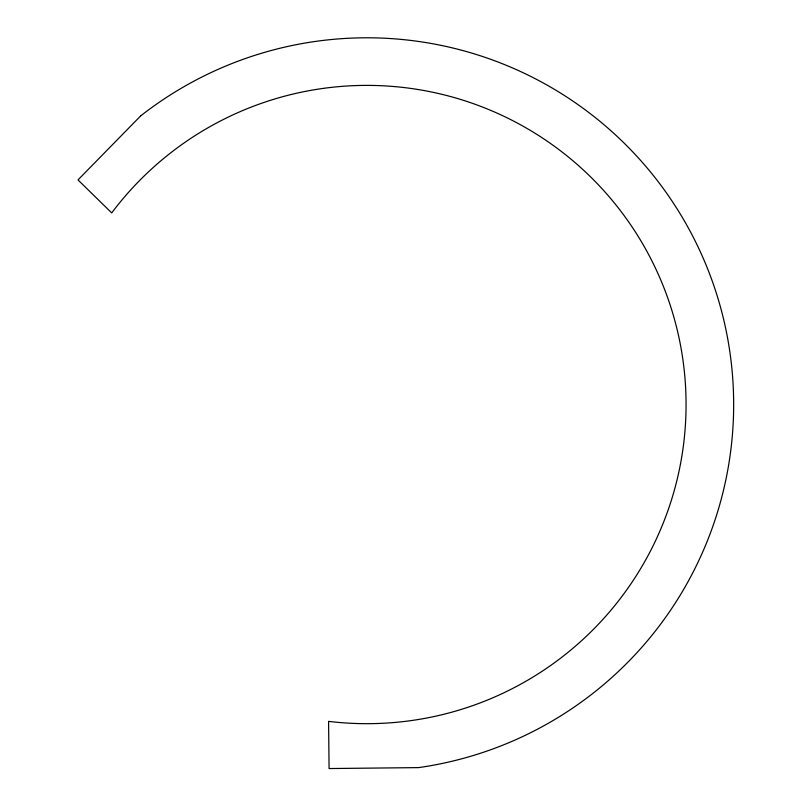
<?xml version="1.0" encoding="UTF-8"?>
<svg xmlns="http://www.w3.org/2000/svg" width="809" height="809" viewBox="0 0 809 809"><rect width="100%" height="100%" fill="white"/><g stroke="black" fill="none" stroke-linecap="round" stroke-linejoin="round"><path stroke-width="1.21" d="M140.635 115.93L77.998 179.901L111.703 212.909A319.151 319.151 0 0 1 660.478 279.317A319.151 319.151 0 0 1 328.585 721.365L329.081 768.55L418.597 767.61A366.74 366.74 0 0 0 704.255 260.65A366.74 366.74 0 0 0 140.635 115.93"/></g></svg>
